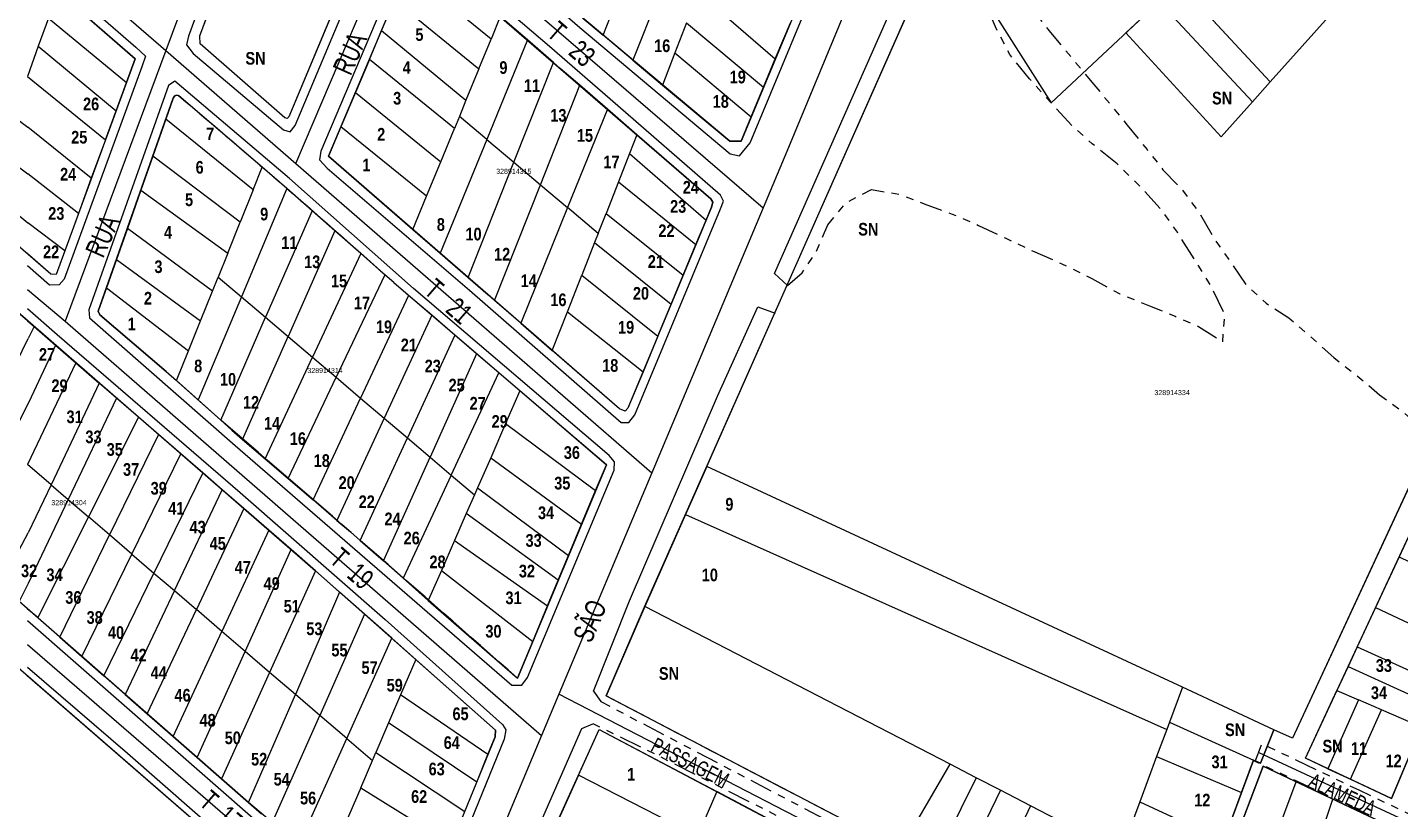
# Model space of a CAD drawing. Extents: x 205316 to 208372, y 4848714 to 4853250.
# Drawn here: x 206955.5 to 207227.1, y 4850441.2 to 4850595.8 of the extents above; entities that cross this region are included whole.
import ezdxf
from ezdxf.enums import TextEntityAlignment as Align

# ---------------------------------------------------------------- set-up
doc = ezdxf.new("R2010")
doc.units = 0
doc.header["$LTSCALE"] = 1.5
doc.header["$MEASUREMENT"] = 0
doc.linetypes.add('TRACO_25', pattern=[8, 3, -1, 1, -1, 1, -1])
for name, color, linetype in [('CD-MALHA-LOTES', 40, 'CONTINUOUS'), ('CD_TXT_QUADRA', 7, 'CONTINUOUS'), ('RU-QUADRAS', 6, 'CONTINUOUS'), ('SV-EIXO-RUA-N-PAV', 6, 'CONTINUOUS'), ('SV-EIXO-RUA-PAV', 20, 'CONTINUOUS'), ('SV-RUA-NAO-PAV-S-GUIA-C-GUIA', 7, 'CONTINUOUS'), ('SV-RUA-PAVIM-S-GUIA-C-GUIA', 7, 'CONTINUOUS'), ('SV-TXT-RUA-N-PAV-S-GUIA-C-GUIA', 7, 'CONTINUOUS'), ('SV-TXT-RUA-PAV-S-GUIA-C-GUIA', 7, 'CONTINUOUS'), ('Th_NmrPort', 7, 'CONTINUOUS')]:
    doc.layers.add(name, color=color, linetype=linetype)
doc.styles.add('ARIAL', font='arial.ttf')
doc.styles.add('ROMANS', font='arial.ttf', dxfattribs={"height": 0.2})
doc.styles.get("Standard").update_dxf_attribs({"font": 'swisscbo.ttf'})

msp = doc.modelspace()

# ---------------------------------------------------------------- linework, layer by layer
at = {"layer": 'CD-MALHA-LOTES', "linetype": 'Continuous'}
for p, q in [((206989.64, 4850594.18), (207004.84, 4850635.3)), ((207024.14, 4850618.75), (207007.25, 4850578.12)), ((207089.89, 4850508.99), (207139.09, 4850620.16)), ((207069.38, 4850594.28), (207077.97, 4850616.47)), ((207083.96, 4850611.27), (207075.27, 4850589.35)), ((207201.31, 4850585.07), (207224.53, 4850611.04)), ((207047.21, 4850593.47), (207030.59, 4850607.1)), ((206976.81, 4850589.62), (206961.6, 4850602.88)), ((207088.16, 4850602.78), (207103.43, 4850589.61)), ((207025.57, 4850595.21), (207028.14, 4850601.29)), ((207028.14, 4850601.29), (207044.81, 4850587.62)), ((207179.31, 4850600.9), (207172.75, 4850594.77)), ((207197.77, 4850581.12), (207179.31, 4850600.9)), ((206959.68, 4850597.68), (206957.69, 4850592.14)), ((206959.68, 4850597.68), (206975.11, 4850584.96)), ((207049.05, 4850597.97), (207047.21, 4850593.47)), ((207054.4, 4850593.35), (207049.05, 4850597.97)), ((207065.34, 4850597.67), (207069.38, 4850594.28)), ((207085.86, 4850596.76), (207083.58, 4850590.79)), ((207085.86, 4850596.76), (207101.09, 4850583.99)), ((207103.43, 4850589.61), (207106.4, 4850596.74)), ((207190.02, 4850597.21), (207201.31, 4850585.07)), ((206989.67, 4850592.56), (206989.64, 4850594.18)), ((207023.16, 4850589.5), (207025.57, 4850595.21)), ((207025.57, 4850595.21), (207042.26, 4850581.41)), ((207075.27, 4850589.35), (207069.38, 4850594.28)), ((207172.75, 4850594.77), (207191.58, 4850574.2)), ((206957.69, 4850592.14), (206955.54, 4850586.14)), ((206957.69, 4850592.14), (206973.05, 4850579.35)), ((207006.41, 4850577.97), (206989.67, 4850592.56)), ((207044.81, 4850587.62), (207047.21, 4850593.47)), ((207054.4, 4850593.35), (207046.35, 4850573.68)), ((207059.59, 4850588.86), (207054.4, 4850593.35)), ((206975.11, 4850584.96), (206976.81, 4850589.62)), ((207023.16, 4850589.5), (207020.41, 4850582.98)), ((207039.96, 4850575.81), (207023.16, 4850589.5)), ((207051.73, 4850569.15), (207059.59, 4850588.86)), ((207060.91, 4850587.72), (207059.59, 4850588.86)), ((207075.27, 4850589.35), (207081.14, 4850584.43)), ((207083.58, 4850590.79), (207081.14, 4850584.43)), ((207083.58, 4850590.79), (207098.67, 4850578.17)), ((207101.09, 4850583.99), (207103.43, 4850589.61)), ((206955.54, 4850586.14), (206970.96, 4850573.62)), ((207044.81, 4850587.62), (207042.26, 4850581.41)), ((207064.76, 4850584.38), (207060.91, 4850587.72)), ((206973.05, 4850579.35), (206975.11, 4850584.96)), ((207020.41, 4850582.98), (207017.54, 4850576.16)), ((207020.41, 4850582.98), (207037.26, 4850569.23)), ((207056.98, 4850564.72), (207064.76, 4850584.38)), ((207070.23, 4850579.64), (207064.76, 4850584.38)), ((207081.14, 4850584.43), (207094.42, 4850573.31)), ((207098.67, 4850578.17), (207101.09, 4850583.99)), ((207197.77, 4850581.12), (207201.31, 4850585.07)), ((206984.38, 4850581.81), (206982.91, 4850577.66)), ((206984.77, 4850582.37), (206984.38, 4850581.81)), ((206985.47, 4850582.31), (206984.77, 4850582.37)), ((207001.98, 4850568.2), (206985.47, 4850582.31)), ((207042.26, 4850581.41), (207040.95, 4850578.23)), ((207191.58, 4850574.2), (207197.77, 4850581.12)), ((206952.9, 4850578.11), (206955.61, 4850576.07)), ((206970.96, 4850573.62), (206973.05, 4850579.35)), ((206982.91, 4850577.66), (206980.34, 4850570.36)), ((207000.18, 4850563.72), (206982.91, 4850577.66)), ((207006.92, 4850577.81), (207006.41, 4850577.97)), ((207007.25, 4850578.12), (207006.92, 4850577.81)), ((207040.95, 4850578.23), (207039.96, 4850575.81)), ((207046.35, 4850573.68), (207040.95, 4850578.23)), ((207070.23, 4850579.64), (207062.35, 4850560.2)), ((207076.06, 4850574.59), (207070.23, 4850579.64)), ((207096.65, 4850573.31), (207098.67, 4850578.17)), ((206968.17, 4850566), (206955.61, 4850576.07)), ((207017.54, 4850576.16), (207015.09, 4850570.37)), ((207034.47, 4850562.43), (207017.54, 4850576.16)), ((207037.26, 4850569.23), (207039.96, 4850575.81)), ((206970.96, 4850573.62), (206968.17, 4850566)), ((207046.35, 4850573.68), (207037.14, 4850551.2)), ((207046.35, 4850573.68), (207051.73, 4850569.15)), ((207076.06, 4850574.59), (207074.6, 4850570.89)), ((207090.67, 4850561.92), (207076.06, 4850574.59)), ((207094.42, 4850573.31), (207096.65, 4850573.31)), ((206950.33, 4850570.8), (206955.61, 4850566.85)), ((206980.34, 4850570.36), (206977.95, 4850563.62)), ((206997.61, 4850557.33), (206980.34, 4850570.36)), ((207015.09, 4850570.37), (207031.78, 4850555.86)), ((207034.47, 4850562.43), (207037.26, 4850569.23)), ((207074.6, 4850570.89), (207072.42, 4850565.32)), ((207074.6, 4850570.89), (207089.73, 4850557.71)), ((206965.61, 4850559), (206955.61, 4850566.85)), ((207000.18, 4850563.72), (207001.98, 4850568.2)), ((207006.85, 4850563.95), (207001.98, 4850568.2)), ((207042.66, 4850546.4), (207051.73, 4850569.15)), ((207051.73, 4850569.15), (207056.98, 4850564.72)), ((206968.17, 4850566), (206965.61, 4850559)), ((207006.85, 4850563.95), (206997.86, 4850542.55)), ((207011.81, 4850559.58), (207006.85, 4850563.95)), ((207047.91, 4850541.84), (207056.98, 4850564.72)), ((207056.98, 4850564.72), (207062.35, 4850560.2)), ((207072.42, 4850565.32), (207069.95, 4850559.03)), ((207072.42, 4850565.32), (207087.73, 4850552.9)), ((206947.89, 4850563.57), (206955.61, 4850557.21)), ((206977.95, 4850563.62), (206975.29, 4850556.07)), ((206977.95, 4850563.62), (206995.16, 4850551.21)), ((207000.18, 4850563.72), (206997.61, 4850557.33)), ((207031.78, 4850555.86), (207034.47, 4850562.43)), ((207091.05, 4850561.25), (207090.67, 4850561.92)), ((207090.8, 4850560.28), (207091.05, 4850561.25)), ((206965.61, 4850559), (206962.92, 4850551.65)), ((207011.81, 4850559.58), (207002.62, 4850538.5)), ((207016.3, 4850555.63), (207011.81, 4850559.58)), ((207062.35, 4850560.2), (207053.08, 4850537.36)), ((207068.41, 4850555.1), (207062.35, 4850560.2)), ((207068.41, 4850555.1), (207069.95, 4850559.03)), ((207069.95, 4850559.03), (207085.2, 4850546.8)), ((207089.73, 4850557.71), (207090.8, 4850560.28)), ((206962.92, 4850551.65), (206955.61, 4850557.21)), ((206975.29, 4850556.07), (206973.12, 4850549.93)), ((206992.14, 4850543.7), (206975.29, 4850556.07)), ((206995.16, 4850551.21), (206997.61, 4850557.33)), ((207031.78, 4850555.86), (207037.14, 4850551.2)), ((207087.73, 4850552.9), (207089.73, 4850557.71)), ((207016.3, 4850555.63), (207007.07, 4850534.73)), ((207021.44, 4850551.1), (207016.3, 4850555.63)), ((207067.69, 4850553.28), (207065.16, 4850546.84)), ((207068.41, 4850555.1), (207067.69, 4850553.28)), ((207067.69, 4850553.28), (207082.83, 4850541.12)), ((206960.14, 4850547.05), (206955.44, 4850551.19)), ((206962.92, 4850551.65), (206961.2, 4850546.95)), ((206995.16, 4850551.21), (206993.25, 4850546.46)), ((207021.44, 4850551.1), (207011.9, 4850530.63)), ((207026.24, 4850546.88), (207021.44, 4850551.1)), ((207037.14, 4850551.2), (207042.66, 4850546.4)), ((207085.2, 4850546.8), (207087.73, 4850552.9)), ((206973.12, 4850549.93), (206971.14, 4850544.34)), ((206973.12, 4850549.93), (206989.78, 4850537.81)), ((206961.2, 4850546.95), (206960.14, 4850547.05)), ((206992.14, 4850543.7), (206993.25, 4850546.46)), ((206993.25, 4850546.46), (206997.86, 4850542.55)), ((207026.24, 4850546.88), (207016.6, 4850526.63)), ((207027.96, 4850545.37), (207026.24, 4850546.88)), ((207030.91, 4850542.84), (207027.96, 4850545.37)), ((207042.66, 4850546.4), (207046.64, 4850542.94)), ((207062.31, 4850539.58), (207065.16, 4850546.84)), ((207065.16, 4850546.84), (207080.21, 4850534.79)), ((207082.83, 4850541.12), (207085.2, 4850546.8)), ((206971.14, 4850544.34), (206969.52, 4850539.74)), ((206971.14, 4850544.34), (206987.38, 4850531.84)), ((206997.86, 4850542.55), (206989.29, 4850522.16)), ((206989.78, 4850537.81), (206992.14, 4850543.7)), ((206997.86, 4850542.55), (207002.62, 4850538.5)), ((207030.91, 4850542.84), (207021.43, 4850522.52)), ((207035.48, 4850538.92), (207030.91, 4850542.84)), ((207046.64, 4850542.94), (207047.91, 4850541.84)), ((206955.58, 4850537.81), (206951.21, 4850541.58)), ((206969.52, 4850539.74), (206969.86, 4850539.02)), ((207053.08, 4850537.36), (207047.91, 4850541.84)), ((207059.32, 4850531.95), (207062.31, 4850539.58)), ((207062.31, 4850539.58), (207077.27, 4850527.74)), ((207080.21, 4850534.79), (207082.83, 4850541.12)), ((206955.58, 4850537.81), (206956.85, 4850536.68)), ((206956.85, 4850536.68), (206955.7, 4850534.3)), ((206956.85, 4850536.68), (206961.09, 4850532.99)), ((206969.86, 4850539.02), (206982.98, 4850527.81)), ((206987.38, 4850531.84), (206989.78, 4850537.81)), ((206993.75, 4850518.15), (207002.62, 4850538.5)), ((207002.62, 4850538.5), (207007.07, 4850534.73)), ((207035.48, 4850538.92), (207026.08, 4850518.57)), ((207040.05, 4850535), (207035.48, 4850538.92)), ((207053.08, 4850537.36), (207059.32, 4850531.95)), ((206947.09, 4850516.75), (206955.7, 4850534.3)), ((206998.07, 4850514.36), (207007.07, 4850534.73)), ((207007.07, 4850534.73), (207011.9, 4850530.63)), ((207040.05, 4850535), (207030.68, 4850514.66)), ((207044.36, 4850531.3), (207040.05, 4850535)), ((207080.21, 4850534.79), (207077.27, 4850527.74)), ((206961.09, 4850532.99), (206955.84, 4850521.73)), ((206961.09, 4850532.99), (206965.12, 4850529.5)), ((206985.03, 4850525.97), (206987.38, 4850531.84)), ((207044.36, 4850531.3), (207035.16, 4850510.86)), ((207048.78, 4850527.51), (207044.36, 4850531.3)), ((207072.62, 4850520.42), (207059.32, 4850531.95)), ((206965.12, 4850529.5), (206955.52, 4850509.4)), ((206965.12, 4850529.5), (206969.75, 4850525.48)), ((207002.53, 4850510.54), (207011.9, 4850530.63)), ((207011.9, 4850530.63), (207016.6, 4850526.63)), ((206982.98, 4850527.81), (206985.03, 4850525.97)), ((206989.29, 4850522.16), (206985.03, 4850525.97)), ((207007.07, 4850506.64), (207016.6, 4850526.63)), ((207016.6, 4850526.63), (207021.43, 4850522.52)), ((207039.36, 4850507.3), (207048.78, 4850527.51)), ((207052.92, 4850523.96), (207048.78, 4850527.51)), ((207077.27, 4850527.74), (207074.28, 4850520.54)), ((206969.75, 4850525.48), (206960.22, 4850505.39)), ((206973.18, 4850522.51), (206969.75, 4850525.48)), ((207052.92, 4850523.96), (207050.09, 4850517.48)), ((207059.28, 4850518.51), (207052.92, 4850523.96)), ((206955.84, 4850521.73), (206951.42, 4850512.98)), ((206973.18, 4850522.51), (206963.62, 4850502.47)), ((206977.53, 4850518.73), (206973.18, 4850522.51)), ((206989.29, 4850522.16), (206993.75, 4850518.15)), ((207012.04, 4850502.38), (207021.43, 4850522.52)), ((207021.43, 4850522.52), (207026.08, 4850518.57)), ((207073.71, 4850519.95), (207072.62, 4850520.42)), ((207074.28, 4850520.54), (207073.71, 4850519.95)), ((207236.31, 4850521.26), (207205.7, 4850455.26)), ((206977.53, 4850518.73), (206967.61, 4850499.04)), ((206981.44, 4850515.34), (206977.53, 4850518.73)), ((206993.75, 4850518.15), (206995.95, 4850516.18)), ((207026.08, 4850518.57), (207016.75, 4850498.35)), ((207026.08, 4850518.57), (207030.68, 4850514.66)), ((207070.03, 4850509.34), (207059.28, 4850518.51)), ((206981.44, 4850515.34), (206971.78, 4850495.46)), ((206985.87, 4850511.49), (206981.44, 4850515.34)), ((206995.95, 4850516.18), (206998.07, 4850514.36)), ((207050.09, 4850517.48), (207047.14, 4850510.72)), ((207050.09, 4850517.48), (207067.9, 4850504.25)), ((206998.07, 4850514.36), (207002.53, 4850510.54)), ((207021.34, 4850494.36), (207030.68, 4850514.66)), ((207030.68, 4850514.66), (207035.16, 4850510.86)), ((206976.19, 4850491.67), (206985.87, 4850511.49)), ((206990.21, 4850507.73), (206985.87, 4850511.49)), ((207002.53, 4850510.54), (207007.07, 4850506.64)), ((207025.92, 4850490.34), (207035.16, 4850510.86)), ((207035.16, 4850510.86), (207039.36, 4850507.3)), ((207047.14, 4850510.72), (207044.54, 4850504.77)), ((207047.14, 4850510.72), (207065.13, 4850497.61)), ((206960.22, 4850505.39), (206955.52, 4850509.4)), ((206990.21, 4850507.73), (206980.56, 4850487.92)), ((206994.05, 4850504.39), (206990.21, 4850507.73)), ((207039.36, 4850507.3), (207029.84, 4850486.89)), ((207039.36, 4850507.3), (207043.94, 4850503.4)), ((207067.9, 4850504.25), (207070.03, 4850509.34)), ((207089.89, 4850508.99), (207085.66, 4850499.49)), ((207183.93, 4850465.33), (207089.89, 4850508.99)), ((206960.22, 4850505.39), (206955.7, 4850495.86)), ((206960.22, 4850505.39), (206963.62, 4850502.47)), ((206984.6, 4850484.45), (206994.05, 4850504.39)), ((206998.34, 4850500.67), (206994.05, 4850504.39)), ((207007.07, 4850506.64), (207012.04, 4850502.38)), ((207044.54, 4850504.77), (207043.94, 4850503.4)), ((207044.54, 4850504.77), (207062.54, 4850491.4)), ((207065.13, 4850497.61), (207067.9, 4850504.25)), ((206963.62, 4850502.47), (206955.7, 4850485.89)), ((206963.62, 4850502.47), (206967.61, 4850499.04)), ((207016.75, 4850498.35), (207012.04, 4850502.38)), ((207043.94, 4850503.4), (207042.31, 4850499.67)), ((206967.61, 4850499.04), (206957.56, 4850479.11)), ((206971.78, 4850495.46), (206967.61, 4850499.04)), ((206998.34, 4850500.67), (206988.94, 4850480.72)), ((207003.24, 4850496.42), (206998.34, 4850500.67)), ((207042.31, 4850499.67), (207039.97, 4850494.34)), ((207060.51, 4850486.54), (207042.31, 4850499.67)), ((207085.66, 4850499.49), (207077.6, 4850481.33)), ((207085.66, 4850499.49), (207180.82, 4850456.97)), ((207230.57, 4850499.22), (207226.8, 4850491.12)), ((207003.24, 4850496.42), (206993.97, 4850476.4)), ((207007.69, 4850492.56), (207003.24, 4850496.42)), ((207016.75, 4850498.35), (207019.4, 4850496.07)), ((207019.4, 4850496.07), (207021.34, 4850494.36)), ((207062.54, 4850491.4), (207065.13, 4850497.61)), ((206950.11, 4850485.42), (206955.7, 4850495.86)), ((206961.97, 4850475.25), (206971.78, 4850495.46)), ((206976.19, 4850491.67), (206971.78, 4850495.46)), ((207021.34, 4850494.36), (207025.92, 4850490.34)), ((207039.97, 4850494.34), (207037.39, 4850488.42)), ((207039.97, 4850494.34), (207058.39, 4850481.45)), ((206966.32, 4850471.43), (206976.19, 4850491.67)), ((206976.19, 4850491.67), (206980.56, 4850487.92)), ((206998.59, 4850472.43), (207007.69, 4850492.56)), ((207012.48, 4850488.39), (207007.69, 4850492.56)), ((207060.51, 4850486.54), (207062.54, 4850491.4)), ((207226.8, 4850491.12), (207222.12, 4850481.09)), ((207226.8, 4850491.12), (207240.33, 4850484.51)), ((206970.67, 4850467.62), (206980.56, 4850487.92)), ((206980.56, 4850487.92), (206984.6, 4850484.45)), ((207012.48, 4850488.39), (207003.42, 4850468.29)), ((207017.27, 4850484.16), (207012.48, 4850488.39)), ((207029.84, 4850486.89), (207025.92, 4850490.34)), ((207037.39, 4850488.42), (207034.81, 4850482.53)), ((207037.39, 4850488.42), (207055.46, 4850474.42)), ((206955.7, 4850485.89), (206953.9, 4850482.31)), ((207029.84, 4850486.89), (207034.81, 4850482.53)), ((207058.39, 4850481.45), (207060.51, 4850486.54)), ((206984.6, 4850484.45), (206974.87, 4850463.94)), ((206984.6, 4850484.45), (206988.94, 4850480.72)), ((207017.27, 4850484.16), (207008.52, 4850463.92)), ((207022.22, 4850479.78), (207017.27, 4850484.16)), ((207034.81, 4850482.53), (207039.87, 4850478.08)), ((206957.56, 4850479.11), (206955.5, 4850480.86)), ((206979.23, 4850460.11), (206988.94, 4850480.72)), ((206993.97, 4850476.4), (206988.94, 4850480.72)), ((207022.22, 4850479.78), (207013.35, 4850459.77)), ((207027.57, 4850475.05), (207022.22, 4850479.78)), ((207055.46, 4850474.42), (207058.39, 4850481.45)), ((207077.6, 4850481.33), (207069.99, 4850463.64)), ((207137.98, 4850450.11), (207077.6, 4850481.33)), ((207222.12, 4850481.09), (207218.5, 4850473.32)), ((207222.12, 4850481.09), (207235.93, 4850474.64)), ((206957.56, 4850479.11), (206961.97, 4850475.25)), ((207039.87, 4850478.08), (207052.42, 4850467.15)), ((206961.97, 4850475.25), (206966.32, 4850471.43)), ((206984.36, 4850455.62), (206993.97, 4850476.4)), ((206998.59, 4850472.43), (206993.97, 4850476.4)), ((207018.67, 4850455.21), (207027.57, 4850475.05)), ((207032.32, 4850470.85), (207027.57, 4850475.05)), ((207052.42, 4850467.15), (207055.46, 4850474.42)), ((206989.11, 4850451.46), (206998.59, 4850472.43)), ((207003.42, 4850468.29), (206998.59, 4850472.43)), ((207218.5, 4850473.32), (207216.7, 4850469.46)), ((207218.5, 4850473.32), (207237.87, 4850464.51)), ((206966.32, 4850471.43), (206970.67, 4850467.62)), ((207032.32, 4850470.85), (207029.31, 4850463.85)), ((207036.56, 4850467.1), (207032.32, 4850470.85)), ((207216.7, 4850469.46), (207214.49, 4850464.72)), ((207216.7, 4850469.46), (207233.09, 4850461.94)), ((206974.87, 4850463.94), (206970.67, 4850467.62)), ((207003.42, 4850468.29), (206993.93, 4850447.23)), ((207008.52, 4850463.92), (207003.42, 4850468.29)), ((207048.07, 4850456.84), (207036.56, 4850467.1)), ((206974.87, 4850463.94), (206979.23, 4850460.11)), ((206999.28, 4850442.54), (207008.52, 4850463.92)), ((207013.35, 4850459.77), (207008.52, 4850463.92)), ((207029.31, 4850463.85), (207026.94, 4850458.31)), ((207046.61, 4850452.02), (207029.31, 4850463.85)), ((207069.99, 4850463.64), (207128.18, 4850433.3)), ((207183.93, 4850465.33), (207181.36, 4850458.41)), ((207202.02, 4850456.93), (207183.93, 4850465.33)), ((207208.24, 4850451.32), (207214.49, 4850464.72)), ((207214.49, 4850464.72), (207218.76, 4850462.86)), ((207218.76, 4850462.86), (207212.7, 4850449.24)), ((207217.16, 4850447.16), (207223.31, 4850460.88)), ((207223.31, 4850460.88), (207218.76, 4850462.86)), ((207231.21, 4850457.45), (207223.31, 4850460.88)), ((206979.23, 4850460.11), (206984.36, 4850455.62)), ((207003.94, 4850438.53), (207013.35, 4850459.77)), ((207018.67, 4850455.21), (207013.35, 4850459.77)), ((207026.94, 4850458.31), (207024.43, 4850452.46)), ((207044.39, 4850446.57), (207026.94, 4850458.31)), ((207181.36, 4850458.41), (207180.82, 4850456.97)), ((207181.36, 4850458.41), (207198, 4850450.95)), ((206984.36, 4850455.62), (206989.11, 4850451.46)), ((207009.2, 4850434.12), (207018.67, 4850455.21)), ((207018.67, 4850455.21), (207023.74, 4850450.86)), ((207046.61, 4850452.02), (207048.05, 4850455.54)), ((207048.05, 4850455.54), (207048.07, 4850456.84)), ((207064.51, 4850447.96), (207068.6, 4850456.99)), ((207068.6, 4850456.99), (207091.84, 4850444.7)), ((207180.82, 4850456.97), (207178.83, 4850451.63)), ((207199.37, 4850450.33), (207202.02, 4850456.93)), ((207205.7, 4850455.26), (207202.02, 4850456.93)), ((207225.31, 4850443.36), (207231.21, 4850457.45)), ((207023.74, 4850450.86), (207024.43, 4850452.46)), ((207024.43, 4850452.46), (207042.03, 4850440.79)), ((206989.11, 4850451.46), (206993.93, 4850447.23)), ((207021.44, 4850445.48), (207023.74, 4850450.86)), ((207044.39, 4850446.57), (207046.61, 4850452.02)), ((207128.18, 4850433.3), (207137.98, 4850450.11)), ((207143.16, 4850447.43), (207137.98, 4850450.11)), ((207178.83, 4850451.63), (207175.5, 4850442.66)), ((207178.83, 4850451.63), (207195.63, 4850444.54)), ((207199.91, 4850449.74), (207182.87, 4850404.83)), ((207195.63, 4850444.54), (207198, 4850450.95)), ((207198, 4850450.95), (207199.37, 4850450.33)), ((207206.43, 4850446.66), (207199.91, 4850449.74)), ((207212.7, 4850449.24), (207208.24, 4850451.32)), ((206993.93, 4850447.23), (206999.28, 4850442.54)), ((207064.51, 4850447.96), (207060.21, 4850438.47)), ((207088.02, 4850435.89), (207064.51, 4850447.96)), ((207143.16, 4850447.43), (207134.5, 4850430)), ((207147.94, 4850444.96), (207143.16, 4850447.43)), ((207212.7, 4850449.24), (207217.16, 4850447.16)), ((207217.16, 4850447.16), (207225.31, 4850443.36)), ((207021.44, 4850445.48), (207018.23, 4850438)), ((207021.44, 4850445.48), (207039.39, 4850434.34)), ((207042.03, 4850440.79), (207044.39, 4850446.57)), ((207091.84, 4850444.7), (207088.02, 4850435.89)), ((207101.56, 4850439.56), (207091.84, 4850444.7)), ((207147.94, 4850444.96), (207139.4, 4850427.45)), ((207153.91, 4850441.87), (207147.94, 4850444.96)), ((207189.47, 4850401.51), (207206.43, 4850446.66)), ((207192.11, 4850435.02), (207195.63, 4850444.54)), ((207213.69, 4850443.22), (207206.43, 4850446.66)), ((206999.28, 4850442.54), (207001.85, 4850440.29)), ((207153.91, 4850441.87), (207145.56, 4850424.27)), ((207162.9, 4850437.23), (207153.91, 4850441.87)), ((207175.5, 4850442.66), (207173.08, 4850436.17)), ((207175.5, 4850442.66), (207192.11, 4850435.02)), ((207198.07, 4850397.18), (207213.69, 4850443.22)), ((207224.67, 4850438.03), (207213.69, 4850443.22))]:
    msp.add_line(p, q, dxfattribs=at)
at = {"layer": 'CD-MALHA-LOTES', "linetype": 'Continuous', "flags": 128}
msp.add_lwpolyline([(206955.47, 4850467.69), (207007.4, 4850422.6), (207008.08, 4850421.13), (207008.45, 4850419.47), (207008.23, 4850416.87), (207007.07, 4850414.92), (207005.99, 4850414.34), (207004.19, 4850413.82), (206955.75, 4850418.32)], dxfattribs=at)
at = {"layer": 'RU-QUADRAS', "linetype": 'Continuous'}
for points in [[(207037.23, 4850623.59), (207039.55, 4850628.82), (207053.88, 4850663.08), (207054.78, 4850663.49), (207070.11, 4850650.45, 0.003922), (207111.98, 4850614.22), (207112.88, 4850613.11), (207112.74, 4850611.99), (207096.65, 4850573.31), (207094.42, 4850573.31), (207063.95, 4850598.87), (207037.86, 4850621.43)], [(206969.52, 4850539.74), (206984.38, 4850581.81, -0.57787), (206985.47, 4850582.31, -0.006887), (207027.96, 4850545.37), (207070.03, 4850509.34), (207052.42, 4850467.15, 0.00428), (206993.75, 4850518.15), (206982.98, 4850527.81), (206969.86, 4850539.02)], [(206829.3, 4850429.5), (206874.35, 4850538.12), (207007.4, 4850422.6, -0.107392), (207008.45, 4850419.47), (207008.23, 4850416.87), (207007.07, 4850414.92, -0.106199), (207004.19, 4850413.82), (206891.11, 4850424.29)]]:
    msp.add_lwpolyline(points, format="xyb", close=True, dxfattribs=at)
for points in [[(206900.73, 4850599.69), (206902.26, 4850603.82), (206918.27, 4850640.45), (206955.6, 4850608.16), (206976.81, 4850589.62), (206961.2, 4850546.95), (206960.14, 4850547.05), (206925.27, 4850577.25)], [(206989.64, 4850594.18), (207004.84, 4850635.3), (207023.77, 4850619.88), (207024.14, 4850618.75), (207007.25, 4850578.12), (207006.92, 4850577.81), (207006.41, 4850577.97), (206989.67, 4850592.56)], [(207015.09, 4850570.37), (207032.35, 4850611.27), (207033.3, 4850611.58), (207090.67, 4850561.92), (207091.05, 4850561.25), (207090.8, 4850560.28), (207074.28, 4850520.54), (207073.71, 4850519.95), (207072.62, 4850520.42)], [(206878.47, 4850547.45), (206891.37, 4850577.41), (206896.2, 4850589.49), (207012.48, 4850488.39), (207048.07, 4850456.84), (207048.05, 4850455.54), (207033.88, 4850420.85), (207021.24, 4850425.3), (207014.28, 4850429.92), (206999.28, 4850442.54), (206953.9, 4850482.31), (206950.11, 4850485.42), (206878.85, 4850546.76)], [(207047.72, 4850410.92), (207068.6, 4850456.99), (207177.89, 4850399.2), (207160.19, 4850358.56), (207092.99, 4850389)]]:
    msp.add_lwpolyline(points, close=True, dxfattribs=at)
msp.add_lwpolyline([(207236.31, 4850521.26), (207205.7, 4850455.26), (207202.02, 4850456.93), (207199.37, 4850450.33), (207198, 4850450.95), (207181.32, 4850405.84, -0.002393), (207069.99, 4850463.64), (207077.57, 4850481.27), (207136.6, 4850614.53), (207157.95, 4850580.94), (207179.31, 4850600.9), (207197.77, 4850581.12), (207201.31, 4850585.07), (207186.48, 4850601.01)], format="xyb", dxfattribs=at)
for points in [[(207233.09, 4850461.94), (207225.31, 4850443.36), (207208.24, 4850451.32), (207239.35, 4850518.04)], [(207257.74, 4850367.15), (207182.87, 4850404.83), (207199.91, 4850449.74), (207280.29, 4850411.73)]]:
    msp.add_lwpolyline(points, dxfattribs=at)
at = {"layer": 'SV-EIXO-RUA-N-PAV', "flags": 128}
for points in [[(207248.65, 4850367.26), (207182.27, 4850400.26), (207144.63, 4850420.54), (207060.65, 4850463.97)], [(207199.03, 4850452.43), (207284.22, 4850412.87)]]:
    msp.add_lwpolyline(points, dxfattribs=at)
at = {"layer": 'SV-EIXO-RUA-PAV', "flags": 128}
for points in [[(207229.12, 4850845.14), (207219.26, 4850837.96), (207211.24, 4850825.97), (207209.2, 4850821.06), (207187.56, 4850768.81), (207180.45, 4850751.65), (207177.53, 4850744.6), (207165.88, 4850716.5), (207151.07, 4850680.77), (207144.06, 4850663.85), (207122.59, 4850612.05), (207105.69, 4850571.27), (207101.03, 4850560.17), (207079.02, 4850507.74), (207060.65, 4850463.97), (207057.22, 4850455.79), (207041.21, 4850417.65), (207039.45, 4850411.49), (207036.22, 4850402.01), (207026.1, 4850375.3), (207008, 4850328.71), (206997.4, 4850301.42), (206982.44, 4850263.87)], [(206955.54, 4850685.45), (207002.78, 4850644.76), (207030.66, 4850620.76), (207101.03, 4850560.17)], [(207008.6, 4850568.92), (207030.66, 4850620.76), (207052.65, 4850672.43)], [(207002.78, 4850644.76), (206982.9, 4850591.25), (206963.01, 4850537.73)], [(206955.54, 4850614.99), (206982.9, 4850591.25), (207008.6, 4850568.92), (207079.02, 4850507.74)], [(206955.53, 4850544), (206963.01, 4850537.73), (207057.22, 4850455.79)], [(206955.54, 4850473.79), (207019.02, 4850418.88), (207036.22, 4850402.01)]]:
    msp.add_lwpolyline(points, dxfattribs=at)
at = {"layer": 'SV-RUA-NAO-PAV-S-GUIA-C-GUIA', "linetype": 'TRACO_25', "flags": 128}
for points in [[(207295.6, 4850263.86), (207295.39, 4850268.62), (207295.22, 4850274.9), (207295.1, 4850279.98), (207295.04, 4850284.39), (207295.02, 4850285.42), (207294.8, 4850290.75), (207294.73, 4850296.54), (207294.21, 4850302.12), (207293.64, 4850307.96), (207293.42, 4850313.44), (207293.07, 4850324.55), (207292.8, 4850329.8), (207292.59, 4850335.06), (207291.92, 4850340.36), (207291.41, 4850345.67), (207290.79, 4850350.73), (207289.68, 4850356.14), (207287.96, 4850361.1), (207287.1, 4850366.61), (207286.18, 4850372.12), (207285.36, 4850377.08), (207284.75, 4850382.48), (207284.44, 4850387.89), (207284.07, 4850393.49), (207283.56, 4850399), (207282.95, 4850404.33), (207281.7, 4850411.19), (207279.71, 4850413.73), (207236.88, 4850432.63), (207198.34, 4850450.63), (207199.68, 4850454.18), (207218.94, 4850444.98), (207273.19, 4850419.03), (207280.67, 4850415.73), (207282.28, 4850416.32), (207282.63, 4850417.62), (207282.47, 4850423.02), (207282.11, 4850428.23), (207281.69, 4850433.48), (207280.72, 4850438.44), (207279.41, 4850443.7), (207278.6, 4850449.36), (207278.23, 4850454.72), (207277.92, 4850460.22), (207277.65, 4850465.43), (207277.19, 4850471.23), (207276.88, 4850476.69), (207276.57, 4850482.49), (207276.55, 4850487.65), (207276.44, 4850493.3), (207276.47, 4850498.8), (207276.61, 4850504.4), (207277.15, 4850509.75), (207277.88, 4850514.7), (207279.02, 4850519.85), (207280.45, 4850524.89), (207281.58, 4850530.24), (207283.57, 4850535.07), (207285.35, 4850539.97), (207285.34, 4850545.27), (207284.66, 4850548.27), (207282.08, 4850551.69), (207278.55, 4850555.63), (207275.16, 4850559.61), (207271.39, 4850563.54), (207267.87, 4850567.31), (207263.95, 4850571.33), (207260.19, 4850575.71), (207256.8, 4850579.89), (207253.02, 4850583.63), (207249.28, 4850587.47), (207245.64, 4850591.51), (207241.93, 4850595.47), (207238.18, 4850599.48), (207234.14, 4850603.27), (207230.38, 4850606.98), (207226.88, 4850610.84), (207223.05, 4850614.87), (207219.53, 4850618.79), (207215.64, 4850622.84), (207211.99, 4850627.04), (207208.16, 4850631.22), (207204.76, 4850635.17), (207201.33, 4850638.75), (207197.72, 4850642.21), (207193.98, 4850646), (207190.32, 4850649.96), (207186.72, 4850653.51), (207183.09, 4850657.25), (207179.2, 4850661.55), (207175.87, 4850665.83), (207172.23, 4850669.91), (207168.74, 4850673.36), (207164.85, 4850676.45), (207162.55, 4850677.5), (207159.51, 4850676.71), (207157.07, 4850673.6), (207136.42, 4850622.11), (207137.91, 4850620.7), (207140.29, 4850617.53), (207143.62, 4850613.71), (207147.04, 4850608.83), (207150.8, 4850603.75), (207154.17, 4850599.43), (207157.84, 4850594.8), (207162.06, 4850589.82), (207166.43, 4850584.54), (207169.85, 4850580.41), (207173.02, 4850576.49), (207176.94, 4850571.66), (207180.07, 4850567.69), (207183.89, 4850563.71), (207187.46, 4850558.88), (207190.18, 4850554.06), (207193.4, 4850549.54), (207196.57, 4850544.86), (207200.49, 4850541.29), (207204.98, 4850538.4), (207209.3, 4850534.62), (207213.88, 4850530.54), (207218.5, 4850526.96), (207222.88, 4850523.18), (207227.11, 4850520.15), (207231.24, 4850516.67), (207233.07, 4850514.27)], [(207105.83, 4850544.77), (207108.72, 4850547.31), (207111.55, 4850551.54), (207113.83, 4850556.78), (207117.46, 4850561.2), (207122.48, 4850563.77), (207128.13, 4850562.78), (207132.86, 4850560.95), (207138.4, 4850558.91), (207143.59, 4850556.68), (207148.87, 4850554.19), (207154.31, 4850551.65), (207160.24, 4850549.01), (207166.02, 4850546.17), (207171.55, 4850543.13), (207177.44, 4850540.79), (207182.52, 4850538.71), (207187.11, 4850536.67), (207191.89, 4850533.64), (207192.33, 4850538.99), (207189.62, 4850544.61), (207186.45, 4850549.79), (207182.94, 4850555.31), (207180.01, 4850559.48), (207175.69, 4850564.27), (207171.02, 4850568.85), (207166.1, 4850572.83), (207162.12, 4850576.36), (207157.95, 4850580.94), (207153.68, 4850585.67), (207149.81, 4850590.45), (207146.95, 4850595.93), (207144.59, 4850601.39), (207142.27, 4850606.01), (207139.4, 4850610.73), (207136.32, 4850614.91), (207135.18, 4850615.97)], [(207067.46, 4850464.54), (207068.9, 4850462.53), (207128.1, 4850431.46), (207153.96, 4850417.93), (207185.03, 4850402.26), (207189.15, 4850400.19), (207232.86, 4850377.88), (207249.06, 4850369.22), (207248.23, 4850365.27), (207229.19, 4850374.8), (207209.7, 4850384.49), (207185.23, 4850396.46), (207183.18, 4850397.12), (207182.07, 4850396.18), (207165.27, 4850358.42), (207164.1, 4850355.38), (207165.09, 4850353.47), (207181.92, 4850343.35), (207215.4, 4850324.02), (207233.18, 4850313.89), (207231.06, 4850309.5), (207206.9, 4850323.87), (207186.77, 4850335.52), (207163.31, 4850349.78), (207161.27, 4850350.85), (207160.96, 4850350.15), (207156.92, 4850343.27), (207143.77, 4850319.56), (207138.19, 4850310.04), (207138.23, 4850307.48), (207155.82, 4850296.26), (207159.42, 4850293.52), (207176.32, 4850284.6), (207190.37, 4850277.19), (207212.29, 4850266.04), (207211.28, 4850263.86)], [(207047.24, 4850409.79), (207066.19, 4850401.11), (207091.16, 4850388.54), (207148.09, 4850362.54), (207159.07, 4850357.81), (207160.71, 4850357.15), (207178.67, 4850396.25), (207179.99, 4850399), (207179.05, 4850400.2), (207154.23, 4850413.03), (207148.65, 4850416.22), (207111.13, 4850436.23), (207077.64, 4850453.11), (207067.37, 4850458.14)]]:
    msp.add_lwpolyline(points, dxfattribs=at)
at = {"layer": 'SV-RUA-PAVIM-S-GUIA-C-GUIA', "flags": 128}
for points in [[(207058.73, 4850662.65), (207054.55, 4850666.18), (207053.5, 4850666.09), (207052.54, 4850664.65), (207035.67, 4850624.49), (207035.26, 4850622.09), (207036.49, 4850620.38), (207064.74, 4850595.78), (207094.47, 4850570.81), (207096.32, 4850570.4), (207098.44, 4850572.99), (207114.5, 4850611.55), (207115.11, 4850613.65), (207113.97, 4850614.96), (207083.89, 4850640.82)], [(206995.97, 4850617.5), (206987.41, 4850594.1), (206987, 4850592.4), (206988.29, 4850590.69), (207006.19, 4850575.56), (207007.49, 4850575.15), (207008.5, 4850576.45), (207026.08, 4850618.35), (207026.39, 4850619.45), (207025.7, 4850620.8), (207006.2, 4850637.69), (207005.33, 4850638.44), (207003.81, 4850637.96), (207003.44, 4850637.83), (207002.9, 4850636.67)], [(207058.76, 4850592.02), (207033.4, 4850613.75), (207032.35, 4850614.01), (207031.14, 4850612.86), (207013.56, 4850571.36), (207013.3, 4850569.66), (207014.79, 4850568), (207042.94, 4850543.85), (207072.97, 4850517.73), (207074.47, 4850517.72), (207075.68, 4850519.21), (207092.6, 4850559.92), (207093.16, 4850561.47), (207092.57, 4850562.67), (207070.74, 4850581.63)], [(207007.38, 4850565.95), (206984.7, 4850585.21), (206983.4, 4850584.37), (206967.65, 4850540), (206967.84, 4850538.4), (206996.62, 4850513.14), (207051.32, 4850465.75), (207053.32, 4850465.73), (207054.43, 4850467.28), (207071.55, 4850508.28), (207071.61, 4850509.93), (207070.57, 4850511.19), (207031.89, 4850544.22)]]:
    msp.add_lwpolyline(points, close=True, dxfattribs=at)
for points in [[(207105.83, 4850544.77), (207103.27, 4850547.19), (207133.73, 4850616.13), (207135.18, 4850615.97)], [(206955.54, 4850610.56), (206976.99, 4850591.92), (206978.88, 4850590.15), (206978.17, 4850588.01), (206962.79, 4850546.04), (206961.83, 4850544.89), (206959.93, 4850544.85), (206955.54, 4850548.66)], [(206955.54, 4850540.21), (206961.41, 4850535.09), (206997.61, 4850503.83), (207026.25, 4850478.72), (207049.46, 4850458.01), (207050.11, 4850456.95), (207049.79, 4850455.05), (207035.41, 4850419.83), (207034.15, 4850418.59), (207032.2, 4850418.95), (207021.33, 4850423.08), (207012.81, 4850428.74), (207000.68, 4850438.92), (206955.54, 4850478.49)], [(207067.46, 4850464.54), (207074.58, 4850482.45), (207092, 4850522.91), (207099.97, 4850540.56), (207103.4, 4850539.33)], [(206955.54, 4850469.3), (206975.31, 4850452.3), (207008.38, 4850423.36), (207010.15, 4850419.75), (207009.53, 4850416.95), (207008.37, 4850414.56), (207006.36, 4850412.87), (207003.61, 4850412.74), (206955.53, 4850416.59)], [(207046.84, 4850410.1), (207045.8, 4850411.05), (207046.17, 4850413.9), (207065.16, 4850457.2), (207067.37, 4850458.14)]]:
    msp.add_lwpolyline(points, dxfattribs=at)

# ---------------------------------------------------------------- texts
at = {"layer": 'CD_TXT_QUADRA', "color": 7, "linetype": 'Continuous', "style": 'ROMANS'}
for s, p in [('328914315', (207051.72, 4850567.37)), ('328914314', (207014.38, 4850527.98)), ('328914334', (207181.89, 4850523.61)), ('328914304', (206963.76, 4850501.85))]:
    msp.add_text(s, height=1, dxfattribs=at).set_placement(p, align=Align.MIDDLE)
at = {"layer": 'SV-TXT-RUA-N-PAV-S-GUIA-C-GUIA', "style": 'ARIAL', "width": 0.7}
msp.add_text('PASSAGEM', height=3, rotation=333, dxfattribs=at).set_placement((207078.58, 4850452.85))
at = {"layer": 'SV-TXT-RUA-PAV-S-GUIA-C-GUIA', "style": 'ARIAL', "width": 0.7}
for s, height, rotation, p in [('T   23', 4, 319, (207058.03, 4850594.32)), ('RUA', 4, 66, (207019.45, 4850586.1)), ('RUA', 4, 66, (206970.51, 4850550.02)), ('T   21', 4, 319, (207033.74, 4850543.41)), ('T  19', 4, 319, (207015.03, 4850490.24)), ('SÃO', 4, 67, (207066.99, 4850473.88)), ('ALAMEDA', 3, 335, (207208.58, 4850445.76)), ('T  17', 4, 319, (206989.25, 4850442.25))]:
    msp.add_text(s, height=height, rotation=rotation, dxfattribs=at).set_placement(p)
at = {"layer": 'Th_NmrPort', "color": 1}
for s, p in [('5', (207032.25, 4850594.4)), ('SN', (206998.65, 4850589.71)), ('16', (207079.47, 4850592.2)), ('4', (207029.74, 4850587.9)), ('9', (207048.87, 4850587.88)), ('11', (207053.7, 4850584.31)), ('19', (207094.41, 4850586.01)), ('3', (207027.85, 4850581.82)), ('SN', (207189.79, 4850581.85)), ('26', (206966.53, 4850580.69)), ('18', (207091.05, 4850581.19)), ('13', (207058.94, 4850578.44)), ('25', (206964.19, 4850574.11)), ('7', (206990.87, 4850574.78)), ('2', (207024.7, 4850574.69)), ('15', (207064.19, 4850574.46)), ('6', (206988.79, 4850568.16)), ('1', (207021.76, 4850568.61)), ('17', (207069.44, 4850569.22)), ('24', (206961.99, 4850566.8)), ('24', (207085.13, 4850564.21)), ('5', (206986.7, 4850561.74)), ('23', (207082.62, 4850560.43)), ('23', (206959.65, 4850559.04)), ('9', (207001.56, 4850558.92)), ('4', (206982.54, 4850555.31)), ('8', (207036.49, 4850556.85)), ('10', (207042.16, 4850554.96)), ('22', (207080.31, 4850555.61)), ('SN', (207119.83, 4850555.92)), ('11', (207005.72, 4850553.25)), ('22', (206958.62, 4850551.44)), ('13', (207010.26, 4850549.47)), ('12', (207047.82, 4850550.98)), ('21', (207078.21, 4850549.53)), ('3', (206980.65, 4850548.51)), ('15', (207015.56, 4850545.69)), ('14', (207053.07, 4850545.73)), ('2', (206978.57, 4850542.27)), ('17', (207020.09, 4850541.35)), ('16', (207058.94, 4850541.96)), ('20', (207075.27, 4850543.24)), ('1', (206975.36, 4850537.17)), ('19', (207024.45, 4850536.62)), ('19', (207072.33, 4850536.53)), ('21', (207029.36, 4850533.03)), ('27', (206957.81, 4850531.17)), ('8', (206988.51, 4850528.87)), ('23', (207034.09, 4850528.87)), ('18', (207069.19, 4850528.98)), ('29', (206960.29, 4850524.97)), ('10', (206993.61, 4850526.23)), ('25', (207038.82, 4850525.09)), ('12', (206998.15, 4850521.69)), ('27', (207042.98, 4850521.5)), ('31', (206963.27, 4850518.82)), ('14', (207002.32, 4850517.53)), ('29', (207047.33, 4850517.91)), ('33', (206967, 4850514.85)), ('16', (207007.42, 4850514.51)), ('35', (206971.21, 4850512.37)), ('36', (207061.61, 4850511.75)), ('37', (206974.44, 4850508.41)), ('18', (207012.15, 4850510.16)), ('20', (207017.07, 4850505.81)), ('35', (207059.71, 4850505.71)), ('39', (206979.9, 4850504.69)), ('41', (206983.38, 4850500.72)), ('22', (207021.04, 4850502.03)), ('9', (207093.55, 4850501.53)), ('24', (207026.15, 4850498.63)), ('34', (207056.5, 4850499.85)), ('43', (206987.6, 4850497)), ('26', (207029.93, 4850494.85)), ('45', (206991.57, 4850493.78)), ('33', (207054.04, 4850494.37)), ('28', (207035.04, 4850490.13)), ('32', (206954.27, 4850488.37)), ('34', (206959.3, 4850487.58)), ('47', (206996.53, 4850489.06)), ('32', (207052.72, 4850488.32)), ('10', (207088.89, 4850487.55)), ('49', (207002.24, 4850485.84)), ('36', (206963.02, 4850483.11)), ('51', (207006.21, 4850481.38)), ('31', (207050.07, 4850483.03)), ('38', (206967.24, 4850479.14)), ('40', (206971.46, 4850476.17)), ('53', (207010.68, 4850476.91)), ('30', (207046.1, 4850476.41)), ('42', (206975.93, 4850471.7)), ('55', (207015.64, 4850472.7)), ('44', (206979.9, 4850468.23)), ('57', (207021.6, 4850469.22)), ('SN', (207080.41, 4850468.07)), ('33', (207222.18, 4850469.64)), ('59', (207026.57, 4850465.75)), ('46', (206984.62, 4850463.77)), ('34', (207221.21, 4850464.26)), ('65', (207039.59, 4850460.09)), ('48', (206989.58, 4850458.81)), ('SN', (207192.37, 4850456.94)), ('50', (206994.55, 4850455.34)), ('64', (207037.85, 4850454.39)), ('SN', (207211.64, 4850453.7)), ('11', (207217.26, 4850453.22)), ('52', (206999.76, 4850451.12)), ('63', (207034.87, 4850449.18)), ('31', (207189.69, 4850450.59)), ('12', (207224.11, 4850450.77)), ('54', (207004.23, 4850447.15)), ('1', (207074.13, 4850448.12)), ('56', (207009.44, 4850443.43)), ('62', (207031.4, 4850443.73)), ('12', (207186.27, 4850443.02))]:
    msp.add_text(s, height=2.5, dxfattribs=at).set_placement(p, align=Align.MIDDLE_LEFT)

doc.saveas('drawing.dxf')
